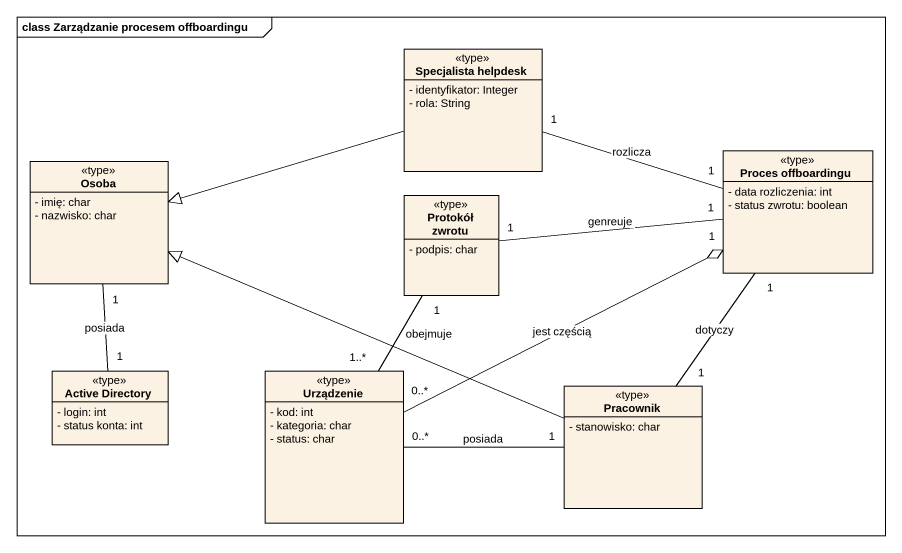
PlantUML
@startuml
mainframe class Zarządzanie procesem offboardingu
hide circle
hide empty members
skinparam classAttributeIconSize 0
class "Specjalista helpdesk" as Specjalista_helpdesk <<type>> {
  - identyfikator: Integer
  - rola: String
}
class "Proces offboardingu" as Proces_offboardingu <<type>> {
  - data rozliczenia: int
  - status zwrotu: boolean
}
class Osoba <<type>> {
  - imię: char
  - nazwisko: char
}
class "Protokół zwrotu" as Protokół_zwrotu <<type>> {
  - podpis: char
}
class "Active Directory" as Active_Directory <<type>> {
  - login: int
  - status konta: int
}
class Urządzenie <<type>> {
  - kod: int
  - kategoria: char
  - status: char
}
class Pracownik <<type>> {
  - stanowisko: char
}
Specjalista_helpdesk "1" -right- "1" Proces_offboardingu : rozlicza
Specjalista_helpdesk -left-|> Osoba
Proces_offboardingu "1" -left- "1" Protokół_zwrotu : genreuje
Osoba "1" -- "1" Active_Directory : posiada
Protokół_zwrotu "1" -- "1..*" Urządzenie : obejmuje
Urządzenie "0..*" -right-o "1" Proces_offboardingu : jest częścią
Pracownik "1" -up- "1" Proces_offboardingu : dotyczy
Pracownik -left-|> Osoba
Pracownik "1" -left- "0..*" Urządzenie : posiada
@enduml
